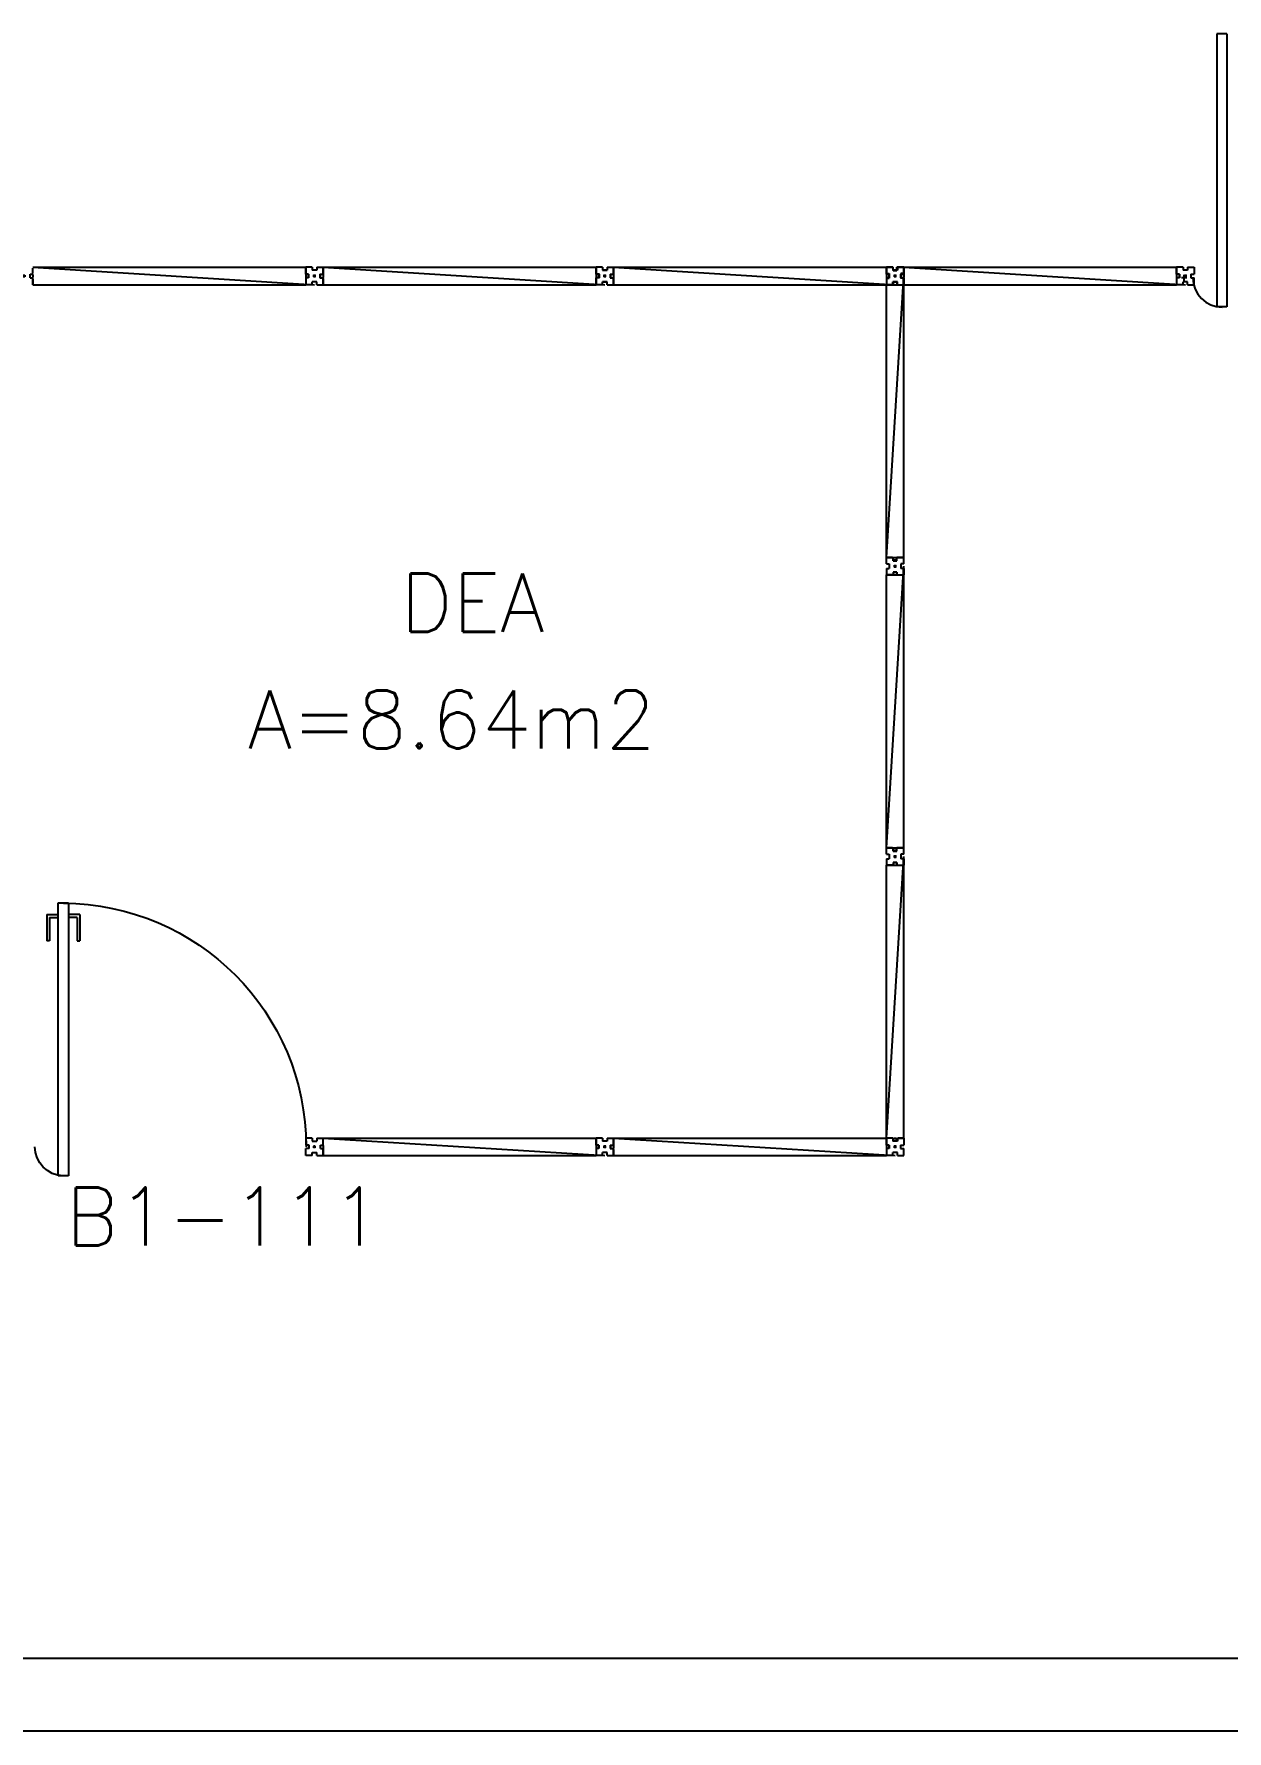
# Model space of a CAD drawing. Header units: millimetres. Extents: x 2641 to 2879, y 1208 to 1302.
# Drawn here: x 2765.06 to 2769.17, y 1276.88 to 1282.73 of the extents above; entities that cross this region are included whole.
import ezdxf
from ezdxf.enums import TextEntityAlignment as Align

# ---------------------------------------------------------------- set-up
doc = ezdxf.new("R2010")
doc.units = ezdxf.units.MM
for name, color, linetype in [('AREA', 2, 'Continuous'), ('BANC', 2, 'Continuous'), ('DIV', 2, 'Continuous'), ('TEXTO-ENDEREÇO', 2, 'Continuous')]:
    doc.layers.add(name, color=color, linetype=linetype)
doc.styles.add('UNB-100', font='simplex.shx', dxfattribs={"height": 0.2})
doc.styles.add('UNB-100-1', font='simplex.shx', dxfattribs={"height": 0.2})

# ---------------------------------------------------------------- blocks, each defined once
blk = doc.blocks.new('MTT-SLS')
for p, q in [((-0.008, 0.03), (-0.03, 0.03)), ((-0.03, 0.03), (-0.03, 0.006)), ((-0.0185, 0.006), (-0.03, 0.006)), ((-0.0185, -0.006), (-0.0185, 0.006)), ((-0.008, 0.03), (-0.008, 0.02)), ((-0.008, 0.02), (0.008, 0.02)), ((-0.0051, 0), (0.0051, 0)), ((0, -0.0051), (0, 0.0051)), ((0.008, 0.03), (0.03, 0.03)), ((0.008, 0.03), (0.008, 0.02)), ((0.0205, -0.006), (0.0205, 0.006)), ((0.0205, 0.006), (0.03, 0.006)), ((0.03, 0.006), (0.03, 0.03)), ((-0.03, -0.03), (-0.03, -0.006)), ((-0.0185, -0.006), (-0.03, -0.006)), ((-0.008, -0.03), (-0.03, -0.03)), ((-0.008, -0.02), (0.008, -0.02)), ((-0.008, -0.03), (-0.008, -0.02)), ((0.008, -0.03), (0.008, -0.02)), ((0.008, -0.03), (0.03, -0.03)), ((0.0205, -0.006), (0.03, -0.006)), ((0.03, -0.006), (0.03, -0.03))]:
    blk.add_line(p, q)
blk = doc.blocks.new('DIVMT-SLS')
for p, q in [((-0.03, 0.03), (-0.03, 0.006)), ((-0.008, 0.03), (-0.03, 0.03)), ((-0.0185, 0.006), (-0.03, 0.006)), ((-0.0185, -0.006), (-0.0185, 0.006)), ((-0.008, 0.03), (-0.008, 0.02)), ((-0.008, 0.02), (0.008, 0.02)), ((-0.0051, 0), (0.0051, 0)), ((0.0051, 0), (-0.0051, 0)), ((-0.0051, 0), (0.0051, 0)), ((0.97, -0.03), (0, 0.03)), ((0, -0.0051), (0, 0.0051)), ((0, 0.0051), (0, -0.0051)), ((0.008, 0.03), (0.008, 0.02)), ((0.008, 0.03), (0.03, 0.03)), ((0.0205, 0.006), (0.03, 0.006)), ((0.0205, -0.006), (0.0205, 0.006)), ((0.0205, 0.006), (0.0205, -0.006)), ((0.0205, 0.006), (0.03, 0.006)), ((0.97, 0.03), (0.03, 0.03)), ((0.03, 0.006), (0.03, 0.03)), ((0.03, -0.03), (0.03, 0.03)), ((0.03, -0.005), (0.03, 0.005)), ((0.97, 0.03), (0.97, 0.009)), ((0.97, 0.009), (0.97, 0.027)), ((0.9795, 0.006), (0.97, 0.006)), ((0.97, -0.005), (0.97, 0.005)), ((0.9795, 0.006), (0.9795, -0.006)), ((1.0051, 0), (0.9949, 0)), ((1, 0.0051), (1, -0.0051)), ((-0.0185, -0.006), (-0.03, -0.006)), ((-0.03, -0.03), (-0.03, -0.006)), ((-0.008, -0.03), (-0.03, -0.03)), ((-0.008, -0.03), (-0.008, -0.02)), ((-0.008, -0.02), (0.008, -0.02)), ((0.008, -0.03), (0.008, -0.02)), ((0.008, -0.03), (0.03, -0.03)), ((0.0205, -0.006), (0.03, -0.006)), ((0.0205, -0.006), (0.03, -0.006)), ((0.03, -0.006), (0.03, -0.03)), ((0.97, -0.03), (0.03, -0.03)), ((0.9795, -0.006), (0.97, -0.006)), ((0.97, -0.009), (0.97, -0.027))]:
    blk.add_line(p, q)
blk = doc.blocks.new('PDVD-SLS')
at = {"layer": 'DIV'}
for p, q in [((-0.1525, 0.84), (-0.1525, -0.1)), ((-0.1175, 0.84), (-0.1525, 0.84)), ((-0.1175, -0.1), (-0.1175, 0.84)), ((-0.1921, 0.8), (-0.1521, 0.8)), ((-0.1921, 0.8), (-0.1921, 0.71)), ((-0.1821, 0.79), (-0.1521, 0.79)), ((-0.1821, 0.79), (-0.1821, 0.71)), ((-0.0775, 0.8), (-0.1175, 0.8)), ((-0.0875, 0.79), (-0.1175, 0.79)), ((-0.0875, 0.79), (-0.0875, 0.71)), ((-0.0775, 0.8), (-0.0775, 0.71)), ((-0.1821, 0.71), (-0.192, 0.71)), ((-0.0875, 0.71), (-0.0776, 0.71)), ((-0.1175, -0.1), (-0.1175, 0.0429)), ((-0.1175, -0.1), (-0.1175, 0.0285)), ((-0.1525, -0.1), (-0.1175, -0.1))]:
    blk.add_line(p, q, dxfattribs=at)
for centre, radius, start, end in [((-0.1326, 0.0004), 0.8385, 90.17171, 180), ((-0.1376, 0.0004), 0.1005, 271.43259, 0)]:
    blk.add_arc(centre, radius, start, end, dxfattribs=at)

msp = doc.modelspace()

# ---------------------------------------------------------------- linework, layer by layer
at = {"layer": 'BANC'}
for p, q in [((2876.0272, 1277.1348), (2654.13, 1277.1348)), ((2876.0272, 1276.8848), (2654.13, 1276.8848))]:
    msp.add_line(p, q, dxfattribs=at)
at = {"layer": 'DIV'}
for p, q in [((2769.1353, 1282.7313), (2769.1353, 1281.7913)), ((2769.1703, 1282.7313), (2769.1353, 1282.7313)), ((2769.1703, 1282.7313), (2769.1703, 1281.7913)), ((2769.0317, 1281.8913), (2769.014, 1281.8913)), ((2769.0228, 1281.8788), (2769.0228, 1281.9014)), ((2769.1703, 1281.7913), (2769.1353, 1281.7913))]:
    msp.add_line(p, q, dxfattribs=at)
msp.add_arc((2769.1537, 1281.8913), 0.1008, 180, 270, dxfattribs=at)

# ---------------------------------------------------------------- block references
for p, rotation in [((2766.0269, 1281.8975), 180), ((2767.0269, 1281.8975), 180), ((2768.0269, 1281.8975), 180), ((2768.0269, 1281.8975), 270), ((2769.0269, 1281.8975), 180), ((2768.0269, 1280.8975), 270), ((2768.0269, 1279.8975), 270), ((2767.0269, 1278.8975), 180), ((2768.0269, 1278.8975), 180)]:
    msp.add_blockref('DIVMT-SLS', p, dxfattribs=dict(at, rotation=rotation))
for p in [(2767.0269, 1281.8975), (2766.0269, 1278.8975)]:
    msp.add_blockref('MTT-SLS', p, dxfattribs=at)
at = {"layer": 'DIV', "xscale": -1}
msp.add_blockref('PDVD-SLS', (2765.0269, 1278.8975), dxfattribs=at)

# ---------------------------------------------------------------- texts
at = {"layer": 'AREA', "style": 'UNB-100'}
for s, p in [('DEA', (2766.5718, 1280.672)), ('A=8.64m2', (2766.4992, 1280.2697))]:
    msp.add_text(s, height=0.2, dxfattribs=at).set_placement(p, align=Align.CENTER)
at = {"layer": 'TEXTO-ENDEREÇO', "style": 'UNB-100-1'}
msp.add_text('B1-111', height=0.2, dxfattribs=at).set_placement((2765.1701, 1278.5574))

doc.saveas('drawing.dxf')
